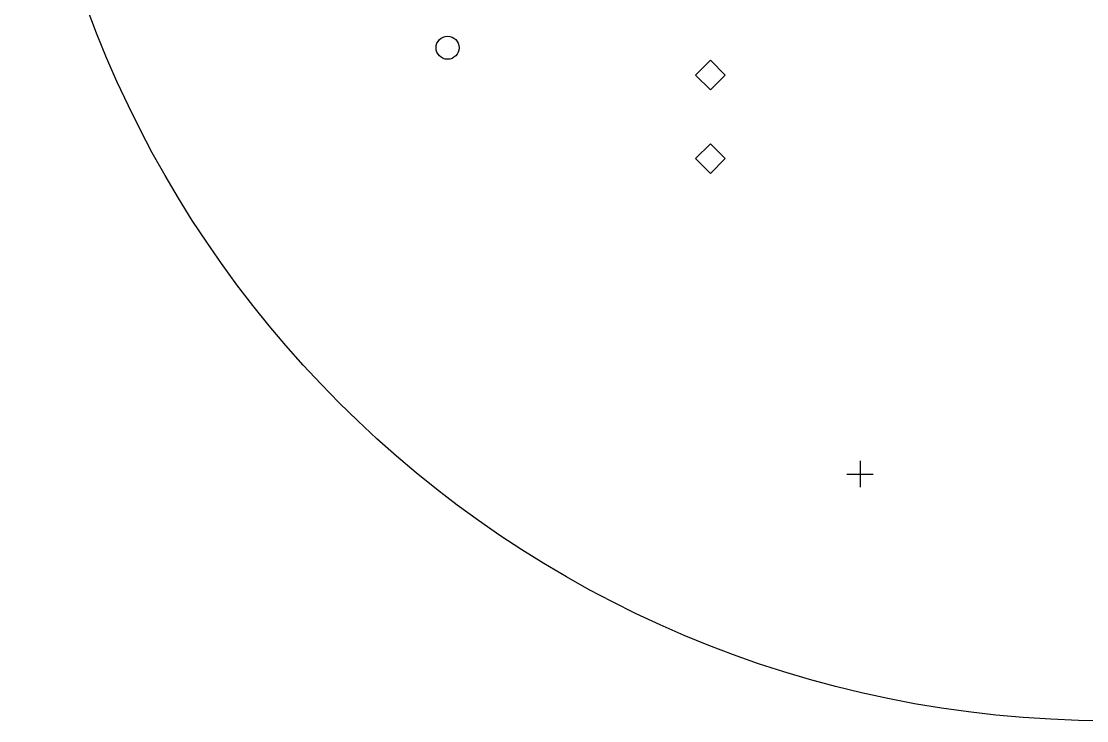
# Model space of a CAD drawing. Extents: x 155.4 to 222.5, y -126.9 to -37.
# Drawn here: x 156.5 to 188.89, y -103 to -81.73 of the extents above; entities that cross this region are included whole.
import ezdxf

# ---------------------------------------------------------------- set-up
doc = ezdxf.new("R2010")
doc.units = 0
doc.layers.add('BLACK', color=7, linetype='CONTINUOUS')

msp = doc.modelspace()

# ---------------------------------------------------------------- linework, layer by layer
at = {"layer": 'BLACK', "linetype": 'CONTINUOUS'}
for p, q in [((177.45, -82.92), (177, -83.37)), ((177.9, -83.37), (177.45, -82.92)), ((177, -83.37), (177.45, -83.82)), ((177.45, -83.82), (177.9, -83.37)), ((177.45, -85.46), (177, -85.91)), ((177.9, -85.91), (177.45, -85.46)), ((177, -85.91), (177.45, -86.36)), ((177.45, -86.36), (177.9, -85.91)), ((182, -95.1), (182, -95.9)), ((181.6, -95.5), (182.4, -95.5))]:
    msp.add_line(p, q, dxfattribs=at)
at = {"layer": 'BLACK'}
for centre, radius in [((189.5, -70), 33), ((169.46, -82.54), 0.35)]:
    msp.add_circle(centre, radius, dxfattribs=at)

doc.saveas('drawing.dxf')
